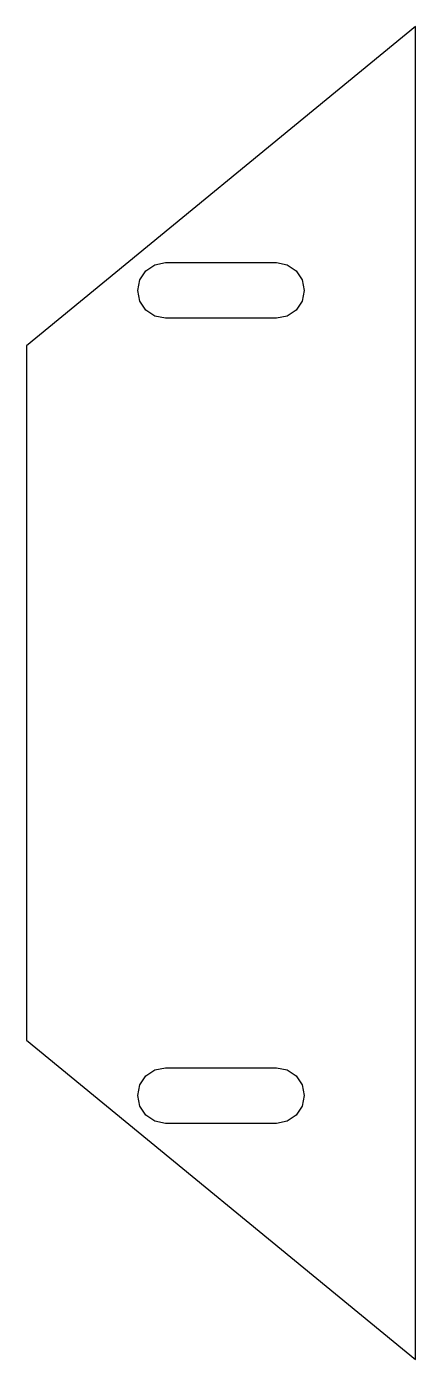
# Model space of a CAD drawing. Header units: millimetres. Extents: x -14 to 14, y -48 to 48.
import ezdxf

# ---------------------------------------------------------------- set-up
doc = ezdxf.new("R2010")
doc.units = ezdxf.units.MM

msp = doc.modelspace()

# ---------------------------------------------------------------- linework, layer by layer
at = {"layer": '05_scoop_floor_t6.0'}
for points in [[(-14, 25), (-14, -25), (14, -48), (14, 48), (-14, 25)], [(-4.7654, 30.8478), (-4, 31), (4, 31), (4.7654, 30.8478), (5.4142, 30.4142), (5.8478, 29.7654), (6, 29), (5.8478, 28.2346), (5.4142, 27.5858), (4.7654, 27.1522), (4, 27), (-4, 27), (-4.7654, 27.1522), (-5.4142, 27.5858), (-5.8478, 28.2346), (-6, 29), (-5.8478, 29.7654), (-5.4142, 30.4142), (-4.7654, 30.8478)], [(-4, -27), (4, -27), (4.7654, -27.1522), (5.4142, -27.5858), (5.8478, -28.2346), (6, -29), (5.8478, -29.7654), (5.4142, -30.4142), (4.7654, -30.8478), (4, -31), (-4, -31), (-4.7654, -30.8478), (-5.4142, -30.4142), (-5.8478, -29.7654), (-6, -29), (-5.8478, -28.2346), (-5.4142, -27.5858), (-4.7654, -27.1522), (-4, -27)]]:
    msp.add_lwpolyline(points, close=True, dxfattribs=at)

doc.saveas('drawing.dxf')
